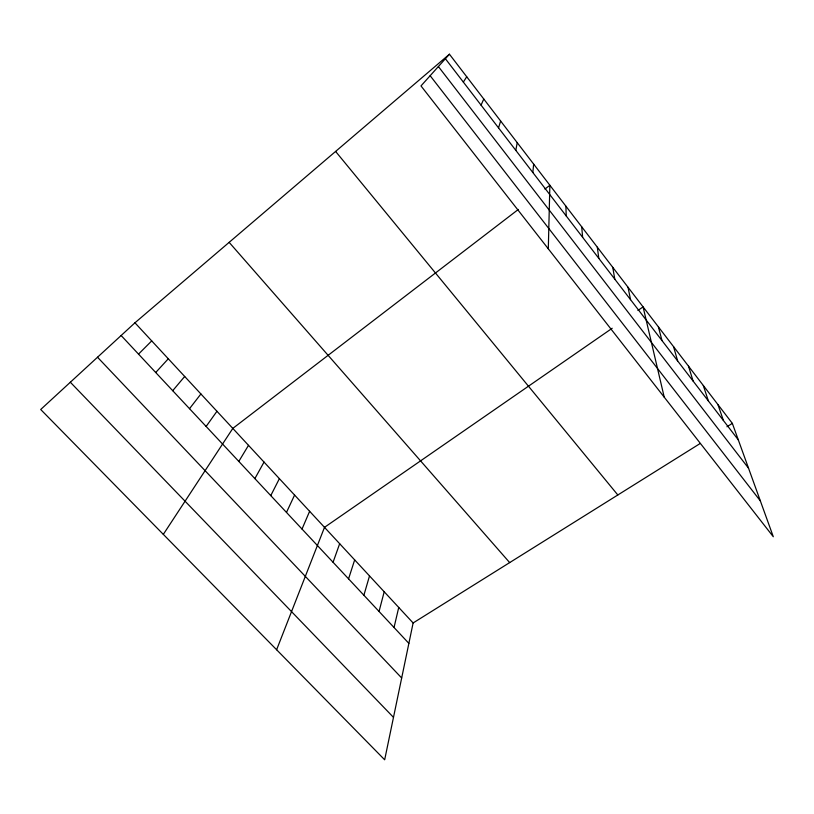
<?xml version="1.0" encoding="UTF-8"?>
<svg xmlns="http://www.w3.org/2000/svg" width="814" height="814" viewBox="0 0 814 814"><rect width="100%" height="100%" fill="white"/><g stroke="black" fill="none" stroke-linecap="round" stroke-linejoin="round"><path stroke-width="1.22" d="M548.3 248.819L549.867 185.266L544.922 189.062M532.834 172.507L533.658 164.102M515.801 150.346L517.236 142.684M700.152 443.508L413.115 622.964L384.666 759.788L40.7 409.503L134.951 322.802L449.44 54.212L732.346 423.382L773.3 536.741L420.991 85.918L449.44 54.212M394.037 627.502L398.738 607.447M379.049 611.456L384.198 591.768M363.889 595.238L369.515 575.915M498.544 127.89L500.61 120.991M348.565 578.846L354.67 559.9M333.068 562.26L339.662 543.711M276.618 649.745L324.501 527.34L612.209 328.256M302.025 529.049L309.625 511.284M481.064 105.138L483.77 99.013M286.477 512.413L294.587 495.065M270.767 495.604L279.385 478.663M254.874 478.601L264.031 462.087M238.807 461.416L248.504 445.339M463.349 82.092L466.717 76.76M163.319 534.381L232.814 428.398L518.345 209.442M206.135 426.455L216.941 411.284M189.52 408.679L200.905 393.976M172.71 390.7L184.686 376.475M155.718 372.507L168.295 358.781M138.522 354.11L151.719 340.893M637.911 310.47L643.08 306.888L664.224 397.161M726.953 426.75L732.346 423.382M70.34 382.234L393.488 717.358M97.517 357.234L401.678 677.981M121.133 335.51L408.872 643.375M134.951 322.802L413.115 622.964M229.151 242.348L509.676 562.596M335.612 151.435L617.826 494.983M430.148 75.712L760.357 500.915M438.38 66.545L748.544 468.213M445.39 58.73L738.318 439.896M717.917 404.548L723.432 420.523M703.306 385.49L708.353 400.915M688.522 366.198L693.09 381.054M673.565 346.672L677.635 360.938M658.414 326.902L661.986 340.578M628.011 287.23L630.555 299.674M612.759 267.338L614.784 279.151M597.323 247.191L598.809 258.364M581.705 226.801L582.631 237.301M565.883 206.166L566.239 215.985"/></g></svg>
